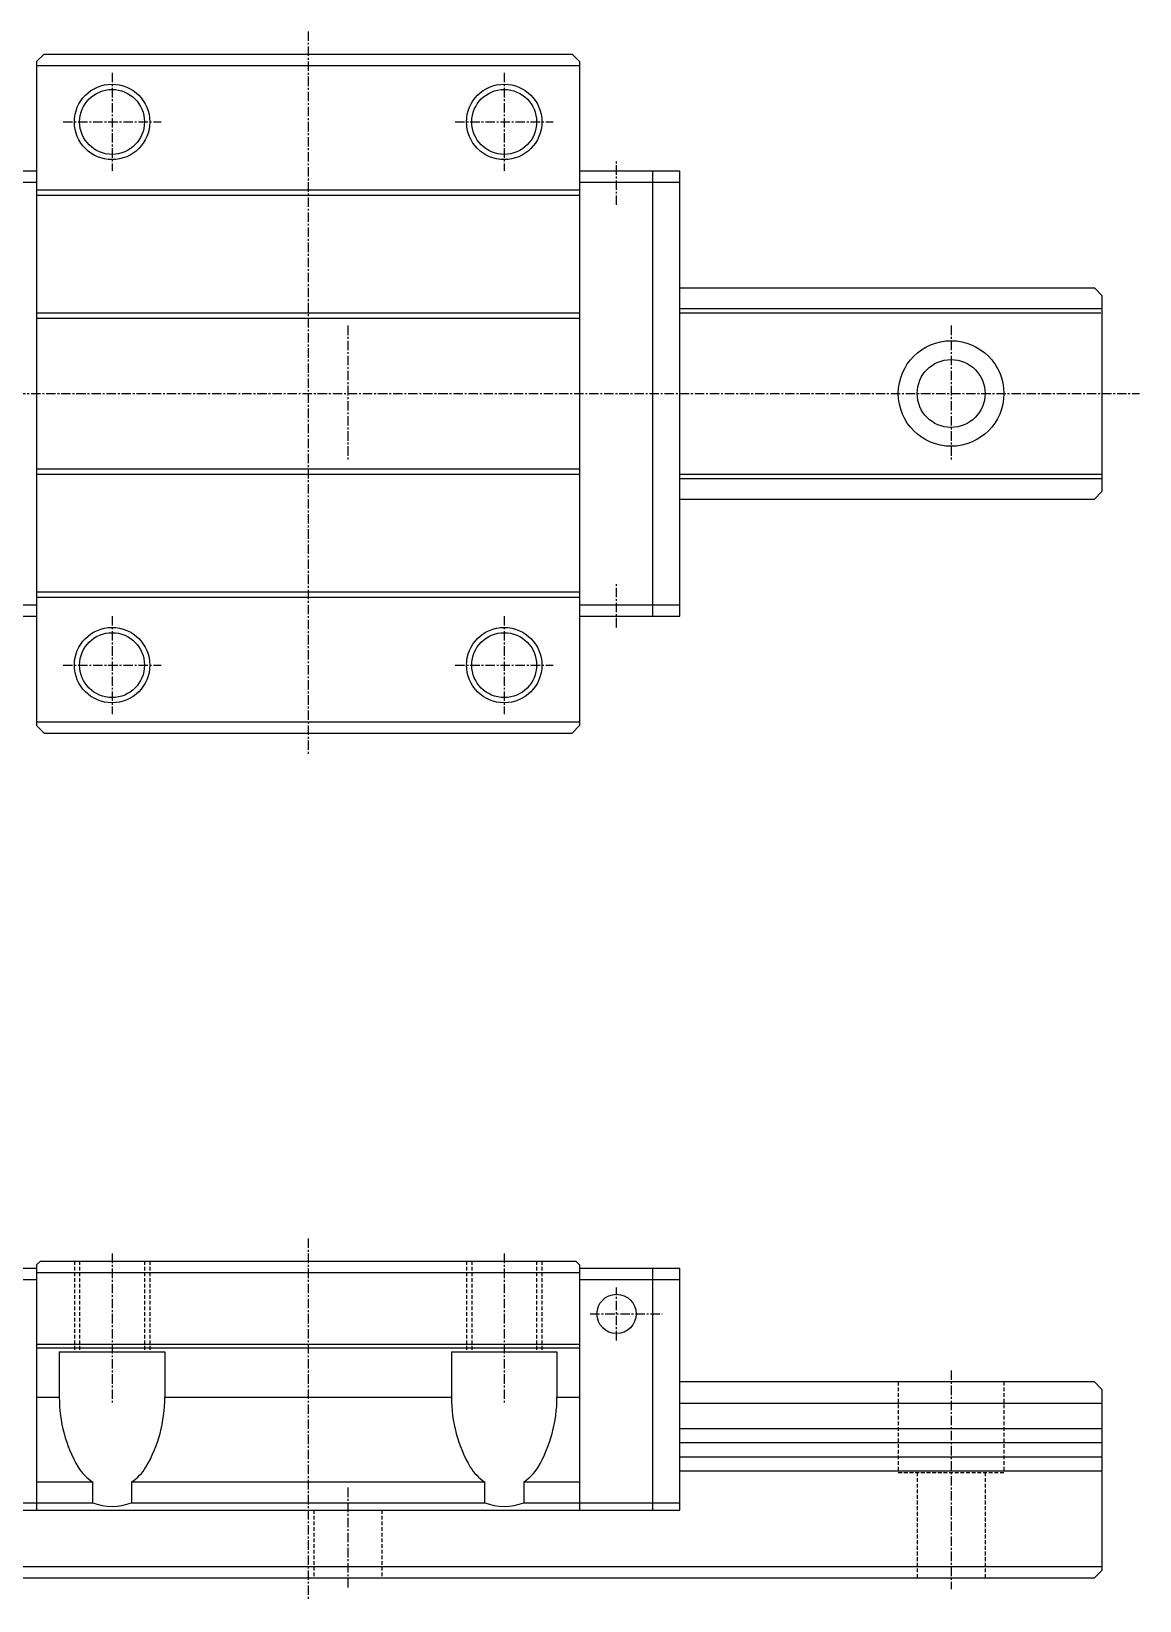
# Model space of a CAD drawing. Extents: x 10 to 417, y 10 to 255.
# Drawn here: x 270 to 417, y 47 to 255 of the extents above; entities that cross this region are included whole.
import ezdxf

# ---------------------------------------------------------------- set-up
doc = ezdxf.new("R2010")
doc.units = 0
doc.linetypes.add('CENTER', pattern=[2, 1.25, -0.25, 0.25, -0.25])
doc.linetypes.add('DASHED', pattern=[0.75, 0.5, -0.25])
doc.layers.get('0').update_dxf_attribs({"linetype": 'CONTINUOUS'})
doc.layers.add('CENTER', color=1, linetype='CENTER')

msp = doc.modelspace()

# ---------------------------------------------------------------- linework, layer by layer
at = {"color": 7, "linetype": 'CONTINUOUS'}
for p, q in [((270.74135, 251), (271.74135, 252)), ((271.74135, 252), (341.74131, 252)), ((341.74131, 252), (342.74135, 250.99996)), ((270.74135, 251), (270.74135, 162.99992)), ((270.74135, 250.5), (342.74135, 250.5)), ((342.74135, 250.99996), (342.74135, 163.00006)), ((261.04134, 236.5), (270.74135, 236.5)), ((342.74135, 236.5), (352.44136, 236.5)), ((352.44136, 236.5), (356.04137, 236.5)), ((352.44136, 177.50005), (352.44136, 236.49997)), ((356.04137, 177.5), (356.04137, 236.5)), ((261.04134, 235), (270.74135, 235)), ((270.74135, 234), (342.74135, 234)), ((270.74135, 233.29999), (342.74135, 233.29999)), ((342.74135, 235), (352.44136, 235)), ((352.44136, 235), (356.04137, 235)), ((356.04137, 221), (410.99997, 221)), ((412, 219.99999), (410.99997, 221)), ((412, 220), (412, 194)), ((270.74135, 217.7), (342.74135, 217.7)), ((270.74135, 217), (342.74135, 217)), ((356.04137, 218.26125), (411.99193, 218.26125)), ((356.04137, 217.71124), (411.86523, 217.71124)), ((270.74135, 197), (342.74135, 197)), ((270.74135, 196.29999), (342.74135, 196.29999)), ((356.04137, 196.28876), (412, 196.28876)), ((356.04137, 195.73875), (412, 195.73875)), ((411.99999, 194.00001), (410.99998, 193)), ((356.04137, 193), (410.99998, 193)), ((261.04134, 179), (270.74135, 179)), ((270.74135, 180.7), (342.74135, 180.7)), ((270.74135, 180), (342.74135, 180)), ((342.74135, 179), (352.44136, 179)), ((352.44136, 179), (356.04137, 179)), ((261.04134, 177.5), (270.74135, 177.5)), ((342.74135, 177.5), (352.44136, 177.5)), ((352.44136, 177.5), (356.04137, 177.5)), ((270.74135, 163.5), (342.74135, 163.5)), ((270.74135, 162.99992), (271.74127, 162)), ((341.74129, 162), (342.74135, 163.00006)), ((271.74127, 162), (341.74129, 162)), ((271.24135, 91.99999), (270.74135, 91.49999)), ((271.24135, 91.99999), (342.24136, 91.99999)), ((342.24136, 91.99999), (342.74136, 91.49999)), ((270.74135, 91), (261.04134, 91)), ((270.74135, 89.5), (261.04134, 89.5)), ((270.74135, 91.49999), (270.74135, 58.981)), ((270.74135, 90.49999), (342.74136, 90.49999)), ((342.74136, 91.49999), (342.74136, 58.981)), ((352.44131, 91), (342.74136, 91)), ((352.44131, 89.5), (342.74136, 89.5)), ((356.04136, 91), (352.44131, 91)), ((352.44131, 58.981), (352.44131, 91)), ((356.04136, 89.5), (352.44131, 89.5)), ((356.04136, 58.981), (356.04136, 91)), ((270.74135, 80.99999), (342.74136, 80.99999)), ((270.74135, 80.49999), (342.74136, 80.49999)), ((273.74135, 79.98099), (287.74135, 79.98099)), ((273.74135, 79.98099), (273.74135, 73.98099)), ((287.74135, 79.98099), (287.74135, 73.98099)), ((325.74135, 79.98099), (339.74135, 79.98099)), ((325.74135, 79.98099), (325.74135, 73.98099)), ((339.74135, 79.98099), (339.74135, 73.98099)), ((410.99997, 76), (356.04136, 76)), ((411.99999, 75), (410.99997, 76)), ((412, 75), (412, 51)), ((270.74135, 73.98099), (273.74135, 73.98099)), ((287.74135, 73.98099), (325.74135, 73.98099)), ((339.74135, 73.98099), (342.74136, 73.98099)), ((356.04136, 73.18713), (412, 73.18713)), ((356.04136, 69.81284), (412, 69.81284)), ((356.04136, 67.95), (412, 67.95)), ((356.04136, 66.04999), (412, 66.04999)), ((270.74135, 62.72267), (278.14325, 62.72267)), ((278.14325, 62.72269), (278.14325, 59.981)), ((283.33943, 62.72269), (283.33943, 59.981)), ((283.33943, 62.72267), (330.14325, 62.72267)), ((330.14325, 62.72269), (330.14325, 59.981)), ((335.33943, 62.72269), (335.33943, 59.981)), ((335.33943, 62.72267), (342.74136, 62.72267)), ((356.04136, 64.18715), (412, 64.18715)), ((261.04134, 59.981), (270.74135, 59.981)), ((261.04134, 58.981), (270.74135, 58.981)), ((270.74135, 59.981), (278.14325, 59.981)), ((270.74135, 58.981), (342.74136, 58.981)), ((283.33943, 59.981), (330.14325, 59.981)), ((335.33943, 59.981), (342.74136, 59.981)), ((342.74136, 59.981), (352.44131, 59.981)), ((342.74136, 58.981), (352.44131, 58.981)), ((352.44131, 59.981), (356.04136, 59.981)), ((352.44131, 58.981), (356.04136, 58.981)), ((132, 51.50002), (412, 51.50002)), ((133, 50), (410.99999, 50)), ((412, 51.00001), (410.99999, 50))]:
    msp.add_line(p, q, dxfattribs=at)
at = {"color": 3, "linetype": 'DASHED'}
for p, q in [((275.74135, 91.99999), (275.74135, 79.98099)), ((276.44135, 91.99999), (276.44135, 79.98099)), ((285.04135, 91.99999), (285.04135, 79.98099)), ((285.74135, 91.99999), (285.74135, 79.98099)), ((327.74135, 91.99999), (327.74135, 79.98099)), ((328.44135, 91.99999), (328.44135, 79.98099)), ((337.04135, 91.99999), (337.04135, 79.98099)), ((337.74135, 91.99999), (337.74135, 79.98099)), ((385, 76), (385, 64)), ((399, 76), (399, 64)), ((385, 64), (399, 64)), ((387.5, 64), (387.5, 50)), ((396.5, 64), (396.5, 50)), ((307.5, 58.981), (307.5, 50)), ((316.5, 58.981), (316.5, 50))]:
    msp.add_line(p, q, dxfattribs=at)
at = {"color": 3, "linetype": 'CONTINUOUS'}
for centre in [(280.74135, 243), (332.74135, 243), (280.74135, 171), (332.74135, 171)]:
    msp.add_circle(centre, 5, dxfattribs=at)
at = {"color": 7, "linetype": 'CONTINUOUS'}
for centre, radius in [((280.74135, 243), 4.3), ((332.74135, 243), 4.3), ((392, 207), 7), ((392, 207), 4.5), ((280.74135, 171), 4.3), ((332.74135, 171), 4.3), ((347.64126, 85), 2.6)]:
    msp.add_circle(centre, radius, dxfattribs=at)
for centre, radius, start, end in [((292.24086, 73.98097), 18.49952, 179.999939, 210.136063), ((269.24182, 73.98099), 18.49952, 329.863831, 359.999969), ((344.24086, 73.98098), 18.49952, 179.999985, 210.136154), ((321.24182, 73.98097), 18.49952, 329.863892, 0.000006), ((281.69728, 68.08857), 6.42578, 211.897446, 236.482254), ((279.78539, 68.08857), 6.42579, 303.518066, 328.102448), ((333.69729, 68.08858), 6.42579, 211.897552, 236.482224), ((331.7854, 68.08858), 6.42579, 303.518036, 328.102478), ((280.74135, 66.481), 7, 248.21301, 291.78685), ((332.74135, 66.481), 7, 248.21301, 291.78685)]:
    msp.add_arc(centre, radius, start, end, dxfattribs=at)
at = {"layer": 'CENTER', "color": 1, "linetype": 'CENTER'}
for p, q in [((306.74133, 255), (306.74133, 159)), ((280.74135, 249.5), (280.74135, 236.5)), ((332.74135, 249.5), (332.74135, 236.5)), ((274.24135, 243), (287.24135, 243)), ((326.24135, 243), (339.24135, 243)), ((347.64136, 232), (347.64136, 238)), ((312, 216), (312, 198)), ((392, 216), (392, 198)), ((126.00002, 207), (417, 207)), ((347.64136, 176), (347.64136, 182)), ((280.74135, 177.5), (280.74135, 164.5)), ((332.74135, 177.5), (332.74135, 164.5)), ((274.24135, 171), (287.24135, 171)), ((326.24135, 171), (339.24135, 171)), ((306.74133, 94.99999), (306.74133, 47)), ((280.74135, 92.99999), (280.74135, 72.98099)), ((332.74135, 92.99999), (332.74135, 72.98099)), ((347.64126, 81.5), (347.64126, 88.5)), ((344.14126, 85), (353.6829, 85)), ((392, 77.5), (392, 48.5)), ((312, 61.981), (312, 48.5))]:
    msp.add_line(p, q, dxfattribs=at)

doc.saveas('drawing.dxf')
